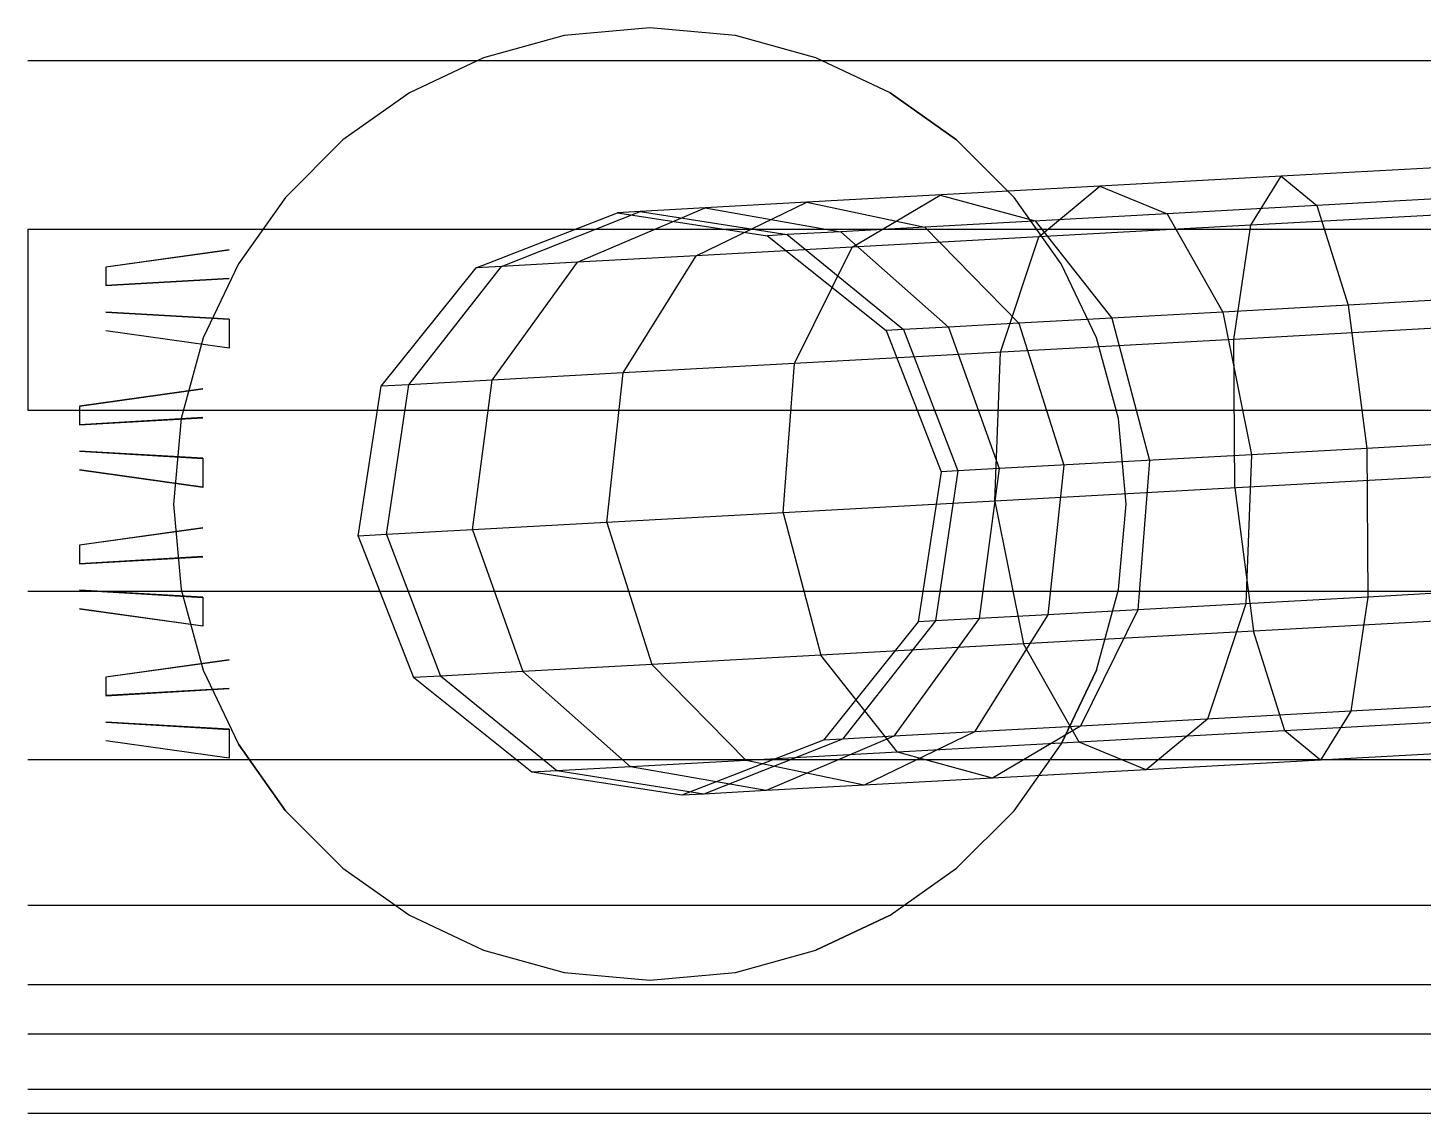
# Model space of a CAD drawing. Extents: x 11992 to 29481, y -6727 to 6811.
# Drawn here: x 14100.07 to 14133.38, y 1465.04 to 1490.97 of the extents above; entities that cross this region are included whole.
import ezdxf

# ---------------------------------------------------------------- set-up
doc = ezdxf.new("R2010")
doc.units = 0
doc.header["$MEASUREMENT"] = 0
doc.layers.get('0').update_dxf_attribs({"color": 8, "linetype": 'CONTINUOUS'})

msp = doc.modelspace()

# ---------------------------------------------------------------- linework, layer by layer
for p, q in [((14114.914, 1490.965, -1031.954), (14112.87, 1490.782, -1031.954)), ((14114.914, 1490.965, -1231.954), (14112.87, 1490.782, -1231.954)), ((14116.958, 1490.782, -1031.954), (14114.914, 1490.965, -1031.954)), ((14116.958, 1490.782, -1231.954), (14114.914, 1490.965, -1231.954)), ((14114.914, 1490.965, -1031.954), (14114.914, 1490.965, -1231.954)), ((14112.87, 1490.782, -1031.954), (14110.947, 1490.253, -1031.954)), ((14112.87, 1490.782, -1231.954), (14110.947, 1490.253, -1231.954)), ((14112.87, 1490.782, -1031.954), (14112.87, 1490.782, -1231.954)), ((14118.88, 1490.253, -1031.954), (14116.958, 1490.782, -1031.954)), ((14118.88, 1490.253, -1231.954), (14116.958, 1490.782, -1231.954)), ((14116.958, 1490.782, -1031.954), (14116.958, 1490.782, -1231.954)), ((14100.067, 1490.183, -1225.491), (14194.068, 1490.183, -1225.491)), ((14100.067, 1490.183, -1254.412), (14194.068, 1490.183, -1254.412)), ((14110.947, 1490.253, -1031.954), (14109.176, 1489.411, -1031.954)), ((14110.947, 1490.253, -1231.954), (14109.176, 1489.411, -1231.954)), ((14110.947, 1490.253, -1031.954), (14110.947, 1490.253, -1231.954)), ((14120.651, 1489.411, -1031.954), (14118.88, 1490.253, -1031.954)), ((14120.651, 1489.411, -1231.954), (14118.88, 1490.253, -1231.954)), ((14118.88, 1490.253, -1031.954), (14118.88, 1490.253, -1231.954)), ((14109.176, 1489.411, -1031.954), (14107.588, 1488.288, -1031.954)), ((14109.176, 1489.411, -1231.954), (14107.588, 1488.288, -1231.954)), ((14109.176, 1489.411, -1031.954), (14109.176, 1489.411, -1231.954)), ((14122.239, 1488.288, -1031.954), (14120.651, 1489.411, -1031.954)), ((14120.651, 1489.411, -1231.954), (14122.239, 1488.288, -1231.954)), ((14120.651, 1489.411, -1031.954), (14120.651, 1489.411, -1231.954)), ((14107.588, 1488.288, -1031.954), (14106.217, 1486.917, -1031.954)), ((14106.217, 1486.917, -1231.954), (14107.588, 1488.288, -1231.954)), ((14107.588, 1488.288, -1031.954), (14107.588, 1488.288, -1231.954)), ((14123.611, 1486.917, -1031.954), (14122.239, 1488.288, -1031.954)), ((14123.611, 1486.917, -1231.954), (14122.239, 1488.288, -1231.954)), ((14122.239, 1488.288, -1031.954), (14122.239, 1488.288, -1231.954)), ((14134.672, 1487.679, -1687.258), (14129.986, 1487.421, -1686.717)), ((14129.986, 1487.421, -1686.717), (14125.661, 1487.183, -1685.167)), ((14129.262, 1486.251, -1690.092), (14129.986, 1487.421, -1686.717)), ((14129.986, 1487.421, -1686.717), (14130.837, 1486.723, -1683.24)), ((14125.661, 1487.183, -1685.167), (14118.661, 1486.798, -1679.547)), ((14119.743, 1485.727, -1685.438), (14121.845, 1486.973, -1682.736)), ((14121.845, 1486.973, -1682.736), (14124.114, 1486.353, -1679.952)), ((14124.203, 1485.972, -1688.279), (14125.661, 1487.183, -1685.167)), ((14125.661, 1487.183, -1685.167), (14127.268, 1486.526, -1681.961)), ((14106.217, 1486.917, -1031.954), (14105.094, 1485.329, -1031.954)), ((14106.217, 1486.917, -1231.954), (14105.094, 1485.329, -1231.954)), ((14106.217, 1486.917, -1031.954), (14106.217, 1486.917, -1231.954)), ((14113.188, 1485.366, -1677.248), (14116.233, 1486.664, -1675.725)), ((14116.233, 1486.664, -1675.725), (14114.686, 1486.579, -1671.393)), ((14116.025, 1485.522, -1681.714), (14118.661, 1486.798, -1679.547)), ((14118.661, 1486.798, -1679.547), (14116.233, 1486.664, -1675.725)), ((14116.233, 1486.664, -1675.725), (14119.475, 1486.097, -1674.157)), ((14118.661, 1486.798, -1679.547), (14121.481, 1486.208, -1677.315)), ((14124.734, 1485.329, -1031.954), (14123.611, 1486.917, -1031.954)), ((14124.734, 1485.329, -1231.954), (14123.611, 1486.917, -1231.954)), ((14123.611, 1486.917, -1031.954), (14123.611, 1486.917, -1231.954)), ((14130.837, 1486.723, -1683.24), (14127.268, 1486.526, -1681.961)), ((14134.917, 1486.948, -1683.712), (14130.837, 1486.723, -1683.24)), ((14130.837, 1486.723, -1683.24), (14131.586, 1484.343, -1680.595)), ((14110.769, 1485.233, -1247.599), (14114.145, 1486.549, -1247.599)), ((14110.769, 1485.233, -1666.898), (14114.145, 1486.549, -1666.7)), ((14111.378, 1485.266, -1672.181), (14114.686, 1486.579, -1671.393)), ((14114.686, 1486.579, -1671.393), (14114.145, 1486.549, -1666.7)), ((14114.145, 1486.549, -1247.599), (14117.727, 1486.001, -1247.599)), ((14114.145, 1486.549, -1666.7), (14117.727, 1486.001, -1666.496)), ((14114.145, 1486.549, -1666.7), (14114.145, 1486.549, -1247.599)), ((14114.686, 1486.579, -1671.393), (14118.198, 1486.027, -1670.582)), ((14127.268, 1486.526, -1681.961), (14121.481, 1486.208, -1677.315)), ((14124.114, 1486.353, -1679.952), (14125.943, 1484.032, -1677.834)), ((14127.268, 1486.526, -1681.961), (14128.592, 1484.178, -1679.522)), ((14134.536, 1486.541, -1690.701), (14129.262, 1486.251, -1690.092)), ((14100.067, 1486.156, -1223.823), (14100.067, 1481.834, -1256.649)), ((14100.067, 1486.156, -1223.823), (14100.067, 1486.156, -1256.08)), ((14100.067, 1486.156, -1256.08), (14194.068, 1486.156, -1256.08)), ((14100.067, 1486.156, -1223.823), (14194.068, 1486.156, -1223.823)), ((14118.198, 1486.027, -1670.582), (14117.727, 1486.001, -1666.496)), ((14117.727, 1486.001, -1666.496), (14120.555, 1483.736, -1666.341)), ((14117.727, 1486.001, -1666.496), (14117.727, 1486.001, -1247.599)), ((14117.727, 1486.001, -1247.599), (14120.555, 1483.736, -1247.599)), ((14119.475, 1486.097, -1674.157), (14118.198, 1486.027, -1670.582)), ((14118.198, 1486.027, -1670.582), (14120.973, 1483.759, -1669.965)), ((14121.481, 1486.208, -1677.315), (14119.475, 1486.097, -1674.157)), ((14119.475, 1486.097, -1674.157), (14122.044, 1483.818, -1672.963)), ((14124.203, 1485.972, -1688.279), (14119.743, 1485.727, -1685.438)), ((14121.481, 1486.208, -1677.315), (14123.729, 1483.911, -1675.616)), ((14123.284, 1483.218, -1690.464), (14124.203, 1485.972, -1688.279)), ((14129.262, 1486.251, -1690.092), (14124.203, 1485.972, -1688.279)), ((14128.858, 1483.525, -1692.461), (14129.262, 1486.251, -1690.092)), ((14104.872, 1485.665, -1047.879), (14101.931, 1485.252, -1047.71)), ((14104.872, 1485.665, -1053.038), (14101.931, 1485.252, -1052.87)), ((14104.872, 1485.665, -1058.553), (14101.931, 1485.252, -1058.384)), ((14104.872, 1485.665, -1063.712), (14101.931, 1485.252, -1063.544)), ((14104.872, 1485.665, -1069.196), (14101.931, 1485.252, -1069.028)), ((14104.872, 1485.665, -1074.356), (14101.931, 1485.252, -1074.188)), ((14104.872, 1485.665, -1079.87), (14101.931, 1485.252, -1079.702)), ((14104.872, 1485.665, -1085.03), (14101.931, 1485.252, -1084.862)), ((14104.872, 1485.665, -1090.373), (14101.931, 1485.252, -1090.205)), ((14104.872, 1485.665, -1095.533), (14101.931, 1485.252, -1095.365)), ((14104.872, 1485.659, -1046.906), (14101.931, 1485.249, -1047.079)), ((14104.872, 1485.659, -1052.066), (14101.931, 1485.249, -1052.239)), ((14104.872, 1485.659, -1057.58), (14101.931, 1485.249, -1057.753)), ((14104.872, 1485.659, -1062.74), (14101.931, 1485.249, -1062.913)), ((14104.872, 1485.659, -1068.224), (14101.931, 1485.249, -1068.397)), ((14104.872, 1485.659, -1073.384), (14101.931, 1485.249, -1073.557)), ((14104.872, 1485.659, -1078.898), (14101.931, 1485.249, -1079.071)), ((14104.872, 1485.659, -1084.058), (14101.931, 1485.249, -1084.231)), ((14104.872, 1485.659, -1089.401), (14101.931, 1485.249, -1089.574)), ((14104.872, 1485.659, -1094.561), (14101.931, 1485.249, -1094.734)), ((14119.743, 1485.727, -1685.438), (14116.025, 1485.522, -1681.714)), ((14118.373, 1482.948, -1687.335), (14119.743, 1485.727, -1685.438)), ((14105.094, 1485.329, -1031.954), (14104.252, 1483.558, -1031.954)), ((14105.094, 1485.329, -1231.954), (14104.252, 1483.558, -1231.954)), ((14105.094, 1485.329, -1031.954), (14105.094, 1485.329, -1231.954)), ((14111.155, 1482.551, -1678.317), (14113.188, 1485.366, -1677.248)), ((14113.188, 1485.366, -1677.248), (14111.378, 1485.266, -1672.181)), ((14116.025, 1485.522, -1681.714), (14113.188, 1485.366, -1677.248)), ((14114.279, 1482.723, -1683.236), (14116.025, 1485.522, -1681.714)), ((14125.576, 1483.558, -1031.954), (14124.734, 1485.329, -1031.954)), ((14125.576, 1483.558, -1231.954), (14124.734, 1485.329, -1231.954)), ((14124.734, 1485.329, -1031.954), (14124.734, 1485.329, -1231.954)), ((14101.931, 1485.249, -1047.079), (14101.931, 1484.809, -1048.159)), ((14101.931, 1485.249, -1052.239), (14101.931, 1484.809, -1053.319)), ((14101.931, 1485.249, -1057.753), (14101.931, 1484.809, -1058.833)), ((14101.931, 1485.249, -1062.913), (14101.931, 1484.809, -1063.993)), ((14101.931, 1485.249, -1068.397), (14101.931, 1484.809, -1069.477)), ((14101.931, 1485.249, -1073.557), (14101.931, 1484.809, -1074.637)), ((14101.931, 1485.249, -1079.071), (14101.931, 1484.809, -1080.151)), ((14101.931, 1485.249, -1084.231), (14101.931, 1484.809, -1085.311)), ((14101.931, 1485.249, -1089.574), (14101.931, 1484.809, -1090.654)), ((14101.931, 1485.249, -1094.734), (14101.931, 1484.809, -1095.814)), ((14104.872, 1484.982, -1048.57), (14101.931, 1484.809, -1048.159)), ((14104.872, 1484.982, -1053.73), (14101.931, 1484.809, -1053.319)), ((14104.872, 1484.982, -1059.244), (14101.931, 1484.809, -1058.833)), ((14104.872, 1484.982, -1064.404), (14101.931, 1484.809, -1063.993)), ((14104.872, 1484.982, -1069.888), (14101.931, 1484.809, -1069.477)), ((14104.872, 1484.982, -1075.048), (14101.931, 1484.809, -1074.637)), ((14104.872, 1484.982, -1080.562), (14101.931, 1484.809, -1080.151)), ((14104.872, 1484.982, -1085.721), (14101.931, 1484.809, -1085.311)), ((14104.872, 1484.982, -1091.065), (14101.931, 1484.809, -1090.654)), ((14104.872, 1484.982, -1096.224), (14101.931, 1484.809, -1095.814)), ((14104.872, 1484.968, -1046.223), (14101.931, 1484.8, -1046.636)), ((14104.872, 1484.968, -1051.383), (14101.931, 1484.8, -1051.795)), ((14104.872, 1484.968, -1056.897), (14101.931, 1484.8, -1057.31)), ((14104.872, 1484.968, -1062.057), (14101.931, 1484.8, -1062.469)), ((14104.872, 1484.968, -1067.541), (14101.931, 1484.8, -1067.953)), ((14104.872, 1484.968, -1072.7), (14101.931, 1484.8, -1073.113)), ((14104.872, 1484.968, -1078.215), (14101.931, 1484.8, -1078.627)), ((14104.872, 1484.968, -1083.374), (14101.931, 1484.8, -1083.787)), ((14104.872, 1484.968, -1088.718), (14101.931, 1484.8, -1089.13)), ((14104.872, 1484.968, -1093.877), (14101.931, 1484.8, -1094.29)), ((14108.504, 1482.405, -1247.599), (14110.769, 1485.233, -1247.599)), ((14108.504, 1482.404, -1667.037), (14110.769, 1485.233, -1666.898)), ((14109.161, 1482.441, -1672.734), (14111.378, 1485.266, -1672.181)), ((14111.378, 1485.266, -1672.181), (14110.769, 1485.233, -1666.898)), ((14110.769, 1485.233, -1666.898), (14110.769, 1485.233, -1247.599)), ((14131.586, 1484.343, -1680.595), (14128.592, 1484.178, -1679.522)), ((14135.205, 1484.542, -1681.013), (14131.586, 1484.343, -1680.595)), ((14131.586, 1484.343, -1680.595), (14132.033, 1480.919, -1679.488)), ((14104.872, 1484.009, -1048.576), (14101.931, 1484.178, -1048.163)), ((14104.872, 1484.009, -1053.735), (14101.931, 1484.178, -1053.323)), ((14104.872, 1484.009, -1059.25), (14101.931, 1484.178, -1058.837)), ((14104.872, 1484.009, -1064.409), (14101.931, 1484.178, -1063.997)), ((14104.872, 1484.009, -1069.894), (14101.931, 1484.178, -1069.481)), ((14104.872, 1484.009, -1075.053), (14101.931, 1484.178, -1074.64)), ((14104.872, 1484.009, -1080.567), (14101.931, 1484.178, -1080.155)), ((14104.872, 1484.009, -1085.727), (14101.931, 1484.178, -1085.314)), ((14104.872, 1484.009, -1091.07), (14101.931, 1484.178, -1090.658)), ((14104.872, 1484.009, -1096.23), (14101.931, 1484.178, -1095.817)), ((14104.872, 1483.996, -1046.229), (14101.931, 1484.169, -1046.639)), ((14104.872, 1483.996, -1051.388), (14101.931, 1484.169, -1051.799)), ((14104.872, 1483.996, -1056.903), (14101.931, 1484.169, -1057.313)), ((14104.872, 1483.996, -1062.062), (14101.931, 1484.169, -1062.473)), ((14104.872, 1483.996, -1067.546), (14101.931, 1484.169, -1067.957)), ((14104.872, 1483.996, -1072.706), (14101.931, 1484.169, -1073.117)), ((14104.872, 1483.996, -1078.22), (14101.931, 1484.169, -1078.631)), ((14104.872, 1483.996, -1083.38), (14101.931, 1484.169, -1083.791)), ((14104.872, 1483.996, -1088.723), (14101.931, 1484.169, -1089.134)), ((14104.872, 1483.996, -1093.883), (14101.931, 1484.169, -1094.294)), ((14104.872, 1484.009, -1048.576), (14104.872, 1483.318, -1047.892)), ((14104.872, 1484.009, -1059.25), (14104.872, 1483.318, -1058.566)), ((14104.872, 1484.009, -1064.409), (14104.872, 1483.318, -1063.726)), ((14104.872, 1484.009, -1080.567), (14104.872, 1483.318, -1079.884)), ((14125.943, 1484.032, -1677.834), (14123.729, 1483.911, -1675.616)), ((14128.592, 1484.178, -1679.522), (14125.943, 1484.032, -1677.834)), ((14125.943, 1484.032, -1677.834), (14126.842, 1480.633, -1676.948)), ((14128.592, 1484.178, -1679.522), (14129.28, 1480.768, -1678.501)), ((14104.872, 1483.318, -1047.892), (14101.931, 1483.729, -1047.719)), ((14104.872, 1483.318, -1053.052), (14101.931, 1483.729, -1052.879)), ((14104.872, 1483.318, -1058.566), (14101.931, 1483.729, -1058.393)), ((14104.872, 1483.318, -1079.884), (14101.931, 1483.729, -1079.711)), ((14104.872, 1483.318, -1090.387), (14101.931, 1483.729, -1090.214)), ((14104.872, 1483.318, -1063.726), (14101.931, 1483.728, -1063.553)), ((14104.872, 1483.318, -1069.21), (14101.931, 1483.728, -1069.037)), ((14104.872, 1483.318, -1074.37), (14101.931, 1483.728, -1074.197)), ((14104.872, 1483.318, -1085.044), (14101.931, 1483.728, -1084.871)), ((14104.872, 1483.318, -1095.547), (14101.931, 1483.728, -1095.374)), ((14104.872, 1483.312, -1046.92), (14101.931, 1483.725, -1047.088)), ((14104.872, 1483.312, -1052.08), (14101.931, 1483.725, -1052.248)), ((14104.872, 1483.312, -1057.594), (14101.931, 1483.725, -1057.762)), ((14104.872, 1483.312, -1062.754), (14101.931, 1483.725, -1062.922)), ((14104.872, 1483.312, -1068.238), (14101.931, 1483.725, -1068.406)), ((14104.872, 1483.312, -1073.398), (14101.931, 1483.725, -1073.566)), ((14104.872, 1483.312, -1078.912), (14101.931, 1483.725, -1079.08)), ((14104.872, 1483.312, -1084.072), (14101.931, 1483.725, -1084.24)), ((14104.872, 1483.312, -1089.415), (14101.931, 1483.725, -1089.583)), ((14104.872, 1483.312, -1094.574), (14101.931, 1483.725, -1094.743)), ((14120.973, 1483.759, -1669.965), (14120.555, 1483.736, -1666.341)), ((14120.555, 1483.736, -1666.341), (14121.872, 1480.36, -1666.276)), ((14120.555, 1483.736, -1666.341), (14120.555, 1483.736, -1247.599)), ((14120.555, 1483.736, -1247.599), (14121.872, 1480.36, -1247.599)), ((14122.044, 1483.818, -1672.963), (14120.973, 1483.759, -1669.965)), ((14120.973, 1483.759, -1669.965), (14122.267, 1480.381, -1669.707)), ((14123.729, 1483.911, -1675.616), (14122.044, 1483.818, -1672.963)), ((14122.044, 1483.818, -1672.963), (14123.252, 1480.436, -1672.464)), ((14123.729, 1483.911, -1675.616), (14124.803, 1480.521, -1674.906)), ((14134.546, 1483.839, -1693.119), (14128.858, 1483.525, -1692.461)), ((14104.252, 1483.558, -1031.954), (14103.724, 1481.635, -1031.954)), ((14104.252, 1483.558, -1231.954), (14103.724, 1481.635, -1231.954)), ((14104.252, 1483.558, -1031.954), (14104.252, 1483.558, -1231.954)), ((14104.872, 1483.318, -1053.052), (14104.872, 1483.312, -1052.08)), ((14104.872, 1483.318, -1069.21), (14104.872, 1483.312, -1068.238)), ((14104.872, 1483.318, -1074.37), (14104.872, 1483.312, -1073.398)), ((14104.872, 1483.318, -1085.044), (14104.872, 1483.312, -1084.072)), ((14104.872, 1483.318, -1090.387), (14104.872, 1483.312, -1089.415)), ((14104.872, 1483.318, -1095.547), (14104.872, 1483.312, -1094.574)), ((14128.858, 1483.525, -1692.461), (14118.373, 1482.948, -1687.335)), ((14126.104, 1481.635, -1031.954), (14125.576, 1483.558, -1031.954)), ((14126.104, 1481.635, -1231.954), (14125.576, 1483.558, -1231.954)), ((14125.576, 1483.558, -1031.954), (14125.576, 1483.558, -1231.954)), ((14128.884, 1479.975, -1693.191), (14128.858, 1483.525, -1692.461)), ((14123.15, 1479.659, -1691.137), (14123.284, 1483.218, -1690.464)), ((14114.279, 1482.723, -1683.236), (14111.155, 1482.551, -1678.317)), ((14113.891, 1479.15, -1683.704), (14114.279, 1482.723, -1683.236)), ((14118.373, 1482.948, -1687.335), (14114.279, 1482.723, -1683.236)), ((14118.1, 1479.381, -1687.919), (14118.373, 1482.948, -1687.335)), ((14104.241, 1482.341, -1047.879), (14101.3, 1481.928, -1047.71)), ((14104.241, 1482.341, -1053.038), (14101.3, 1481.928, -1052.87)), ((14104.241, 1482.341, -1058.553), (14101.3, 1481.928, -1058.384)), ((14104.241, 1482.341, -1063.712), (14101.3, 1481.928, -1063.544)), ((14104.241, 1482.341, -1069.196), (14101.3, 1481.928, -1069.028)), ((14104.241, 1482.341, -1074.356), (14101.3, 1481.928, -1074.188)), ((14104.241, 1482.341, -1079.87), (14101.3, 1481.928, -1079.702)), ((14104.241, 1482.341, -1085.03), (14101.3, 1481.928, -1084.862)), ((14104.241, 1482.341, -1090.373), (14101.3, 1481.928, -1090.205)), ((14104.241, 1482.341, -1095.533), (14101.3, 1481.928, -1095.365)), ((14104.241, 1482.335, -1046.906), (14101.3, 1481.924, -1047.079)), ((14104.241, 1482.335, -1052.066), (14101.3, 1481.924, -1052.239)), ((14104.241, 1482.335, -1057.58), (14101.3, 1481.924, -1057.753)), ((14104.241, 1482.335, -1062.74), (14101.3, 1481.924, -1062.913)), ((14104.241, 1482.335, -1068.224), (14101.3, 1481.924, -1068.397)), ((14104.241, 1482.335, -1073.384), (14101.3, 1481.924, -1073.557)), ((14104.241, 1482.335, -1078.898), (14101.3, 1481.924, -1079.071)), ((14104.241, 1482.335, -1084.058), (14101.3, 1481.924, -1084.231)), ((14104.241, 1482.335, -1089.401), (14101.3, 1481.924, -1089.574)), ((14104.241, 1482.335, -1094.561), (14101.3, 1481.924, -1094.734)), ((14107.956, 1478.823, -1247.599), (14108.504, 1482.405, -1247.599)), ((14107.956, 1478.823, -1667.08), (14108.504, 1482.404, -1667.037)), ((14109.161, 1482.441, -1672.734), (14108.504, 1482.404, -1667.037)), ((14108.504, 1482.404, -1667.037), (14108.504, 1482.405, -1247.599)), ((14108.627, 1478.86, -1672.904), (14109.161, 1482.441, -1672.734)), ((14111.155, 1482.551, -1678.317), (14109.161, 1482.441, -1672.734)), ((14110.679, 1478.973, -1678.646), (14111.155, 1482.551, -1678.317)), ((14100.067, 1481.834, -1223.254), (14194.068, 1481.834, -1223.254)), ((14100.067, 1481.834, -1256.649), (14194.068, 1481.834, -1256.649)), ((14101.3, 1481.924, -1047.079), (14101.3, 1481.484, -1048.159)), ((14101.3, 1481.924, -1052.239), (14101.3, 1481.484, -1053.319)), ((14101.3, 1481.924, -1057.753), (14101.3, 1481.484, -1058.833)), ((14101.3, 1481.924, -1062.913), (14101.3, 1481.484, -1063.993)), ((14101.3, 1481.924, -1068.397), (14101.3, 1481.484, -1069.477)), ((14101.3, 1481.924, -1073.557), (14101.3, 1481.484, -1074.637)), ((14101.3, 1481.924, -1079.071), (14101.3, 1481.484, -1080.151)), ((14101.3, 1481.924, -1084.231), (14101.3, 1481.484, -1085.311)), ((14101.3, 1481.924, -1089.574), (14101.3, 1481.484, -1090.654)), ((14101.3, 1481.924, -1094.734), (14101.3, 1481.484, -1095.814)), ((14104.241, 1481.657, -1048.57), (14101.3, 1481.484, -1048.159)), ((14104.241, 1481.657, -1053.73), (14101.3, 1481.484, -1053.319)), ((14104.241, 1481.657, -1059.244), (14101.3, 1481.484, -1058.833)), ((14104.241, 1481.657, -1064.404), (14101.3, 1481.484, -1063.993)), ((14104.241, 1481.657, -1069.888), (14101.3, 1481.484, -1069.477)), ((14104.241, 1481.657, -1075.048), (14101.3, 1481.484, -1074.637)), ((14104.241, 1481.657, -1080.562), (14101.3, 1481.484, -1080.151)), ((14104.241, 1481.657, -1085.721), (14101.3, 1481.484, -1085.311)), ((14104.241, 1481.657, -1091.065), (14101.3, 1481.484, -1090.654)), ((14104.241, 1481.657, -1096.224), (14101.3, 1481.484, -1095.814)), ((14104.241, 1481.643, -1046.223), (14101.3, 1481.476, -1046.636)), ((14104.241, 1481.643, -1051.383), (14101.3, 1481.476, -1051.795)), ((14104.241, 1481.643, -1056.897), (14101.3, 1481.476, -1057.31)), ((14104.241, 1481.643, -1062.057), (14101.3, 1481.476, -1062.469)), ((14104.241, 1481.643, -1067.541), (14101.3, 1481.476, -1067.953)), ((14104.241, 1481.643, -1072.7), (14101.3, 1481.476, -1073.113)), ((14104.241, 1481.643, -1078.215), (14101.3, 1481.476, -1078.627)), ((14104.241, 1481.643, -1083.374), (14101.3, 1481.476, -1083.787)), ((14104.241, 1481.643, -1088.718), (14101.3, 1481.476, -1089.13)), ((14104.241, 1481.643, -1093.877), (14101.3, 1481.476, -1094.29)), ((14103.724, 1481.635, -1031.954), (14103.54, 1479.591, -1031.954)), ((14103.724, 1481.635, -1231.954), (14103.54, 1479.591, -1231.954)), ((14103.724, 1481.635, -1031.954), (14103.724, 1481.635, -1231.954)), ((14126.288, 1479.591, -1031.954), (14126.104, 1481.635, -1031.954)), ((14126.288, 1479.591, -1231.954), (14126.104, 1481.635, -1231.954)), ((14126.104, 1481.635, -1031.954), (14126.104, 1481.635, -1231.954)), ((14135.459, 1481.108, -1679.884), (14132.033, 1480.919, -1679.488)), ((14104.241, 1480.685, -1048.576), (14101.3, 1480.853, -1048.163)), ((14104.241, 1480.685, -1053.735), (14101.3, 1480.853, -1053.323)), ((14104.241, 1480.685, -1059.25), (14101.3, 1480.853, -1058.837)), ((14104.241, 1480.685, -1064.409), (14101.3, 1480.853, -1063.997)), ((14104.241, 1480.685, -1069.894), (14101.3, 1480.853, -1069.481)), ((14104.241, 1480.685, -1075.053), (14101.3, 1480.853, -1074.64)), ((14104.241, 1480.685, -1080.567), (14101.3, 1480.853, -1080.155)), ((14104.241, 1480.685, -1085.727), (14101.3, 1480.853, -1085.314)), ((14104.241, 1480.685, -1091.07), (14101.3, 1480.853, -1090.658)), ((14104.241, 1480.685, -1096.23), (14101.3, 1480.853, -1095.817)), ((14104.241, 1480.671, -1046.229), (14101.3, 1480.844, -1046.639)), ((14104.241, 1480.671, -1051.388), (14101.3, 1480.844, -1051.799)), ((14104.241, 1480.671, -1056.903), (14101.3, 1480.844, -1057.313)), ((14104.241, 1480.671, -1062.062), (14101.3, 1480.844, -1062.473)), ((14104.241, 1480.671, -1067.546), (14101.3, 1480.844, -1067.957)), ((14104.241, 1480.671, -1072.706), (14101.3, 1480.844, -1073.117)), ((14104.241, 1480.671, -1078.22), (14101.3, 1480.844, -1078.631)), ((14104.241, 1480.671, -1083.38), (14101.3, 1480.844, -1083.791)), ((14104.241, 1480.671, -1088.723), (14101.3, 1480.844, -1089.134)), ((14104.241, 1480.671, -1093.883), (14101.3, 1480.844, -1094.294)), ((14104.241, 1480.685, -1048.576), (14104.241, 1479.994, -1047.892)), ((14104.241, 1480.685, -1059.25), (14104.241, 1479.994, -1058.566)), ((14104.241, 1480.685, -1064.409), (14104.241, 1479.994, -1063.726)), ((14104.241, 1480.685, -1080.567), (14104.241, 1479.994, -1079.884)), ((14129.28, 1480.768, -1678.501), (14123.252, 1480.436, -1672.464)), ((14126.842, 1480.633, -1676.948), (14126.569, 1477.067, -1677.532)), ((14129.28, 1480.768, -1678.501), (14129.146, 1477.209, -1679.174)), ((14132.033, 1480.919, -1679.488), (14129.28, 1480.768, -1678.501)), ((14132.033, 1480.919, -1679.488), (14132.058, 1477.369, -1680.217)), ((14104.241, 1479.994, -1047.892), (14101.3, 1480.404, -1047.719)), ((14104.241, 1479.994, -1053.052), (14101.3, 1480.404, -1052.879)), ((14104.241, 1479.994, -1058.566), (14101.3, 1480.404, -1058.393)), ((14104.241, 1479.994, -1063.726), (14101.3, 1480.404, -1063.553)), ((14104.241, 1479.994, -1069.21), (14101.3, 1480.404, -1069.037)), ((14104.241, 1479.994, -1074.37), (14101.3, 1480.404, -1074.197)), ((14104.241, 1479.994, -1079.884), (14101.3, 1480.404, -1079.711)), ((14104.241, 1479.994, -1085.044), (14101.3, 1480.404, -1084.871)), ((14104.241, 1479.994, -1090.387), (14101.3, 1480.404, -1090.214)), ((14104.241, 1479.994, -1095.547), (14101.3, 1480.404, -1095.374)), ((14104.241, 1479.988, -1046.92), (14101.3, 1480.401, -1047.088)), ((14104.241, 1479.988, -1052.08), (14101.3, 1480.401, -1052.248)), ((14104.241, 1479.988, -1057.594), (14101.3, 1480.401, -1057.762)), ((14104.241, 1479.988, -1062.754), (14101.3, 1480.401, -1062.922)), ((14104.241, 1479.988, -1068.238), (14101.3, 1480.401, -1068.406)), ((14104.241, 1479.988, -1073.398), (14101.3, 1480.401, -1073.566)), ((14104.241, 1479.988, -1078.912), (14101.3, 1480.401, -1079.08)), ((14104.241, 1479.988, -1084.072), (14101.3, 1480.401, -1084.24)), ((14104.241, 1479.988, -1089.415), (14101.3, 1480.401, -1089.583)), ((14104.241, 1479.988, -1094.574), (14101.3, 1480.401, -1094.743)), ((14121.872, 1480.36, -1666.276), (14121.324, 1476.778, -1666.319)), ((14121.872, 1480.36, -1247.599), (14121.324, 1476.778, -1247.599)), ((14122.267, 1480.381, -1669.707), (14121.734, 1476.801, -1669.877)), ((14122.267, 1480.381, -1669.707), (14121.872, 1480.36, -1666.276)), ((14121.872, 1480.36, -1666.276), (14121.872, 1480.36, -1247.599)), ((14123.252, 1480.436, -1672.464), (14122.267, 1480.381, -1669.707)), ((14123.252, 1480.436, -1672.464), (14122.775, 1476.858, -1672.793)), ((14134.699, 1480.295, -1693.863), (14123.15, 1479.659, -1691.137)), ((14124.803, 1480.521, -1674.906), (14124.415, 1476.948, -1675.374)), ((14104.241, 1479.994, -1053.052), (14104.241, 1479.988, -1052.08)), ((14104.241, 1479.994, -1069.21), (14104.241, 1479.988, -1068.238)), ((14104.241, 1479.994, -1074.37), (14104.241, 1479.988, -1073.398)), ((14104.241, 1479.994, -1085.044), (14104.241, 1479.988, -1084.072)), ((14104.241, 1479.994, -1090.387), (14104.241, 1479.988, -1089.415)), ((14104.241, 1479.994, -1095.547), (14104.241, 1479.988, -1094.574)), ((14128.884, 1479.975, -1693.191), (14129.33, 1476.551, -1692.084)), ((14123.15, 1479.659, -1691.137), (14118.1, 1479.381, -1687.919)), ((14123.15, 1479.659, -1691.137), (14123.838, 1476.249, -1690.116)), ((14103.54, 1479.591, -1031.954), (14103.724, 1477.547, -1031.954)), ((14103.54, 1479.591, -1231.954), (14103.724, 1477.547, -1231.954)), ((14103.54, 1479.591, -1031.954), (14103.54, 1479.591, -1231.954)), ((14118.1, 1479.381, -1687.919), (14110.679, 1478.973, -1678.646)), ((14118.1, 1479.381, -1687.919), (14118.999, 1475.982, -1687.033)), ((14126.104, 1477.547, -1031.954), (14126.288, 1479.591, -1031.954)), ((14126.104, 1477.547, -1231.954), (14126.288, 1479.591, -1231.954)), ((14126.288, 1479.591, -1031.954), (14126.288, 1479.591, -1231.954)), ((14104.241, 1479.022, -1047.879), (14101.3, 1478.61, -1047.71)), ((14104.241, 1479.022, -1053.038), (14101.3, 1478.61, -1052.87)), ((14104.241, 1479.022, -1058.553), (14101.3, 1478.61, -1058.384)), ((14104.241, 1479.022, -1063.712), (14101.3, 1478.61, -1063.544)), ((14104.241, 1479.022, -1069.196), (14101.3, 1478.61, -1069.028)), ((14104.241, 1479.022, -1074.356), (14101.3, 1478.61, -1074.188)), ((14104.241, 1479.022, -1079.87), (14101.3, 1478.61, -1079.702)), ((14104.241, 1479.022, -1085.03), (14101.3, 1478.61, -1084.862)), ((14104.241, 1479.022, -1090.373), (14101.3, 1478.61, -1090.205)), ((14104.241, 1479.022, -1095.533), (14101.3, 1478.61, -1095.365)), ((14104.241, 1479.017, -1046.906), (14101.3, 1478.606, -1047.079)), ((14104.241, 1479.017, -1052.066), (14101.3, 1478.606, -1052.239)), ((14104.241, 1479.017, -1057.58), (14101.3, 1478.606, -1057.753)), ((14104.241, 1479.017, -1062.74), (14101.3, 1478.606, -1062.913)), ((14104.241, 1479.017, -1068.224), (14101.3, 1478.606, -1068.397)), ((14104.241, 1479.017, -1073.384), (14101.3, 1478.606, -1073.557)), ((14104.241, 1479.017, -1078.898), (14101.3, 1478.606, -1079.071)), ((14104.241, 1479.017, -1084.058), (14101.3, 1478.606, -1084.231)), ((14104.241, 1479.017, -1089.401), (14101.3, 1478.606, -1089.574)), ((14104.241, 1479.017, -1094.561), (14101.3, 1478.606, -1094.734)), ((14110.679, 1478.973, -1678.646), (14108.627, 1478.86, -1672.904)), ((14110.679, 1478.973, -1678.646), (14111.887, 1475.591, -1678.147)), ((14113.891, 1479.15, -1683.704), (14114.965, 1475.76, -1682.994)), ((14108.627, 1478.86, -1672.904), (14107.956, 1478.823, -1667.08)), ((14107.956, 1478.823, -1247.599), (14109.273, 1475.447, -1247.599)), ((14107.956, 1478.823, -1667.08), (14109.273, 1475.447, -1667.015)), ((14107.956, 1478.823, -1667.08), (14107.956, 1478.823, -1247.599)), ((14108.627, 1478.86, -1672.904), (14109.921, 1475.483, -1672.646)), ((14101.3, 1478.606, -1047.079), (14101.3, 1478.166, -1048.159)), ((14101.3, 1478.606, -1052.239), (14101.3, 1478.166, -1053.319)), ((14101.3, 1478.606, -1057.753), (14101.3, 1478.166, -1058.833)), ((14101.3, 1478.606, -1062.913), (14101.3, 1478.166, -1063.993)), ((14101.3, 1478.606, -1068.397), (14101.3, 1478.166, -1069.477)), ((14101.3, 1478.606, -1073.557), (14101.3, 1478.166, -1074.637)), ((14101.3, 1478.606, -1079.071), (14101.3, 1478.166, -1080.151)), ((14101.3, 1478.606, -1084.231), (14101.3, 1478.166, -1085.311)), ((14101.3, 1478.606, -1089.574), (14101.3, 1478.166, -1090.654)), ((14101.3, 1478.606, -1094.734), (14101.3, 1478.166, -1095.814)), ((14104.241, 1478.339, -1048.57), (14101.3, 1478.166, -1048.159)), ((14104.241, 1478.339, -1053.73), (14101.3, 1478.166, -1053.319)), ((14104.241, 1478.339, -1059.244), (14101.3, 1478.166, -1058.833)), ((14104.241, 1478.339, -1064.404), (14101.3, 1478.166, -1063.993)), ((14104.241, 1478.339, -1069.888), (14101.3, 1478.166, -1069.477)), ((14104.241, 1478.339, -1075.048), (14101.3, 1478.166, -1074.637)), ((14104.241, 1478.339, -1080.562), (14101.3, 1478.166, -1080.151)), ((14104.241, 1478.339, -1085.721), (14101.3, 1478.166, -1085.311)), ((14104.241, 1478.339, -1091.065), (14101.3, 1478.166, -1090.654)), ((14104.241, 1478.339, -1096.224), (14101.3, 1478.166, -1095.814)), ((14104.241, 1478.325, -1046.223), (14101.3, 1478.157, -1046.636)), ((14104.241, 1478.325, -1051.383), (14101.3, 1478.157, -1051.795)), ((14104.241, 1478.325, -1056.897), (14101.3, 1478.157, -1057.31)), ((14104.241, 1478.325, -1062.057), (14101.3, 1478.157, -1062.469)), ((14104.241, 1478.325, -1067.541), (14101.3, 1478.157, -1067.953)), ((14104.241, 1478.325, -1072.7), (14101.3, 1478.157, -1073.113)), ((14104.241, 1478.325, -1078.215), (14101.3, 1478.157, -1078.627)), ((14104.241, 1478.325, -1083.374), (14101.3, 1478.157, -1083.787)), ((14104.241, 1478.325, -1088.718), (14101.3, 1478.157, -1089.13)), ((14104.241, 1478.325, -1093.877), (14101.3, 1478.157, -1094.29)), ((14100.067, 1477.513, -1223.823), (14194.068, 1477.513, -1223.823)), ((14100.067, 1477.513, -1256.08), (14194.068, 1477.513, -1256.08)), ((14104.241, 1477.367, -1048.576), (14101.3, 1477.535, -1048.163)), ((14104.241, 1477.367, -1053.735), (14101.3, 1477.535, -1053.323)), ((14104.241, 1477.367, -1059.25), (14101.3, 1477.535, -1058.837)), ((14104.241, 1477.367, -1064.409), (14101.3, 1477.535, -1063.997)), ((14104.241, 1477.367, -1069.894), (14101.3, 1477.535, -1069.481)), ((14104.241, 1477.367, -1075.053), (14101.3, 1477.535, -1074.64)), ((14104.241, 1477.367, -1080.567), (14101.3, 1477.535, -1080.155)), ((14104.241, 1477.367, -1085.727), (14101.3, 1477.535, -1085.314)), ((14104.241, 1477.367, -1091.07), (14101.3, 1477.535, -1090.658)), ((14104.241, 1477.367, -1096.23), (14101.3, 1477.535, -1095.817)), ((14104.241, 1477.353, -1046.229), (14101.3, 1477.526, -1046.639)), ((14104.241, 1477.353, -1051.388), (14101.3, 1477.526, -1051.799)), ((14104.241, 1477.353, -1056.903), (14101.3, 1477.526, -1057.313)), ((14104.241, 1477.353, -1062.062), (14101.3, 1477.526, -1062.473)), ((14104.241, 1477.353, -1067.546), (14101.3, 1477.526, -1067.957)), ((14104.241, 1477.353, -1072.706), (14101.3, 1477.526, -1073.117)), ((14104.241, 1477.353, -1078.22), (14101.3, 1477.526, -1078.631)), ((14104.241, 1477.353, -1083.38), (14101.3, 1477.526, -1083.791)), ((14104.241, 1477.353, -1088.723), (14101.3, 1477.526, -1089.134)), ((14104.241, 1477.353, -1093.883), (14101.3, 1477.526, -1094.294)), ((14103.724, 1477.547, -1031.954), (14104.252, 1475.625, -1031.954)), ((14103.724, 1477.547, -1231.954), (14104.252, 1475.625, -1231.954)), ((14103.724, 1477.547, -1031.954), (14103.724, 1477.547, -1231.954)), ((14104.241, 1477.367, -1048.576), (14104.241, 1476.675, -1047.892)), ((14104.241, 1477.367, -1053.735), (14104.241, 1476.675, -1053.052)), ((14104.241, 1477.367, -1059.25), (14104.241, 1476.675, -1058.566)), ((14104.241, 1477.367, -1064.409), (14104.241, 1476.675, -1063.726)), ((14104.241, 1477.367, -1080.567), (14104.241, 1476.675, -1079.884)), ((14104.241, 1477.367, -1096.23), (14104.241, 1476.675, -1095.547)), ((14125.576, 1475.625, -1031.954), (14126.104, 1477.547, -1031.954)), ((14125.576, 1475.625, -1231.954), (14126.104, 1477.547, -1231.954)), ((14126.104, 1477.547, -1031.954), (14126.104, 1477.547, -1231.954)), ((14132.058, 1477.369, -1680.217), (14129.146, 1477.209, -1679.174)), ((14132.058, 1477.369, -1680.217), (14131.654, 1474.644, -1682.587)), ((14135.611, 1477.565, -1680.628), (14132.058, 1477.369, -1680.217)), ((14104.241, 1476.675, -1047.892), (14101.3, 1477.086, -1047.719)), ((14104.241, 1476.675, -1053.052), (14101.3, 1477.086, -1052.879)), ((14104.241, 1476.675, -1058.566), (14101.3, 1477.086, -1058.393)), ((14104.241, 1476.675, -1063.726), (14101.3, 1477.086, -1063.553)), ((14104.241, 1476.675, -1069.21), (14101.3, 1477.086, -1069.037)), ((14104.241, 1476.675, -1074.37), (14101.3, 1477.086, -1074.197)), ((14104.241, 1476.675, -1079.884), (14101.3, 1477.086, -1079.711)), ((14104.241, 1476.675, -1085.044), (14101.3, 1477.086, -1084.871)), ((14104.241, 1476.675, -1090.387), (14101.3, 1477.086, -1090.214)), ((14104.241, 1476.675, -1095.547), (14101.3, 1477.086, -1095.374)), ((14104.241, 1476.67, -1046.92), (14101.3, 1477.082, -1047.088)), ((14104.241, 1476.67, -1052.08), (14101.3, 1477.082, -1052.248)), ((14104.241, 1476.67, -1057.594), (14101.3, 1477.082, -1057.762)), ((14104.241, 1476.67, -1062.754), (14101.3, 1477.082, -1062.922)), ((14104.241, 1476.67, -1068.238), (14101.3, 1477.082, -1068.406)), ((14104.241, 1476.67, -1073.398), (14101.3, 1477.082, -1073.566)), ((14104.241, 1476.67, -1078.912), (14101.3, 1477.082, -1079.08)), ((14104.241, 1476.67, -1084.072), (14101.3, 1477.082, -1084.24)), ((14104.241, 1476.67, -1089.415), (14101.3, 1477.082, -1089.583)), ((14104.241, 1476.67, -1094.574), (14101.3, 1477.082, -1094.743)), ((14126.569, 1477.067, -1677.532), (14124.415, 1476.948, -1675.374)), ((14126.569, 1477.067, -1677.532), (14125.199, 1474.288, -1679.429)), ((14129.146, 1477.209, -1679.174), (14126.569, 1477.067, -1677.532)), ((14129.146, 1477.209, -1679.174), (14128.227, 1474.455, -1681.359)), ((14104.241, 1476.675, -1069.21), (14104.241, 1476.67, -1068.238)), ((14104.241, 1476.675, -1074.37), (14104.241, 1476.67, -1073.398)), ((14104.241, 1476.675, -1085.044), (14104.241, 1476.67, -1084.072)), ((14104.241, 1476.675, -1090.387), (14104.241, 1476.67, -1089.415)), ((14121.324, 1476.778, -1666.319), (14119.058, 1473.95, -1666.458)), ((14121.324, 1476.778, -1247.599), (14119.058, 1473.95, -1247.599)), ((14121.734, 1476.801, -1669.877), (14119.516, 1473.975, -1670.43)), ((14122.775, 1476.858, -1672.793), (14120.742, 1474.043, -1673.862)), ((14121.734, 1476.801, -1669.877), (14121.324, 1476.778, -1666.319)), ((14121.324, 1476.778, -1666.319), (14121.324, 1476.778, -1247.599)), ((14122.775, 1476.858, -1672.793), (14121.734, 1476.801, -1669.877)), ((14124.415, 1476.948, -1675.374), (14122.669, 1474.149, -1676.895)), ((14124.415, 1476.948, -1675.374), (14122.775, 1476.858, -1672.793)), ((14134.953, 1476.861, -1692.734), (14123.838, 1476.249, -1690.116)), ((14130.08, 1474.171, -1689.438), (14129.33, 1476.551, -1692.084)), ((14118.999, 1475.982, -1687.033), (14114.965, 1475.76, -1682.994)), ((14123.838, 1476.249, -1690.116), (14118.999, 1475.982, -1687.033)), ((14120.828, 1473.662, -1684.915), (14118.999, 1475.982, -1687.033)), ((14125.163, 1473.901, -1687.676), (14123.838, 1476.249, -1690.116)), ((14104.872, 1475.871, -1047.879), (14101.931, 1475.458, -1047.71)), ((14104.872, 1475.871, -1053.038), (14101.931, 1475.458, -1052.87)), ((14104.872, 1475.871, -1058.553), (14101.931, 1475.458, -1058.384)), ((14104.872, 1475.871, -1063.712), (14101.931, 1475.458, -1063.544)), ((14104.872, 1475.871, -1069.196), (14101.931, 1475.458, -1069.028)), ((14104.872, 1475.871, -1074.356), (14101.931, 1475.458, -1074.188)), ((14104.872, 1475.871, -1079.87), (14101.931, 1475.458, -1079.702)), ((14104.872, 1475.871, -1085.03), (14101.931, 1475.458, -1084.862)), ((14104.872, 1475.871, -1090.373), (14101.931, 1475.458, -1090.205)), ((14104.872, 1475.871, -1095.533), (14101.931, 1475.458, -1095.365)), ((14104.872, 1475.865, -1046.906), (14101.931, 1475.454, -1047.079)), ((14104.872, 1475.865, -1052.066), (14101.931, 1475.454, -1052.239)), ((14104.872, 1475.865, -1057.58), (14101.931, 1475.454, -1057.753)), ((14104.872, 1475.865, -1062.74), (14101.931, 1475.454, -1062.913)), ((14104.872, 1475.865, -1068.224), (14101.931, 1475.454, -1068.397)), ((14104.872, 1475.865, -1073.384), (14101.931, 1475.454, -1073.557)), ((14104.872, 1475.865, -1078.898), (14101.931, 1475.454, -1079.071)), ((14104.872, 1475.865, -1084.058), (14101.931, 1475.454, -1084.231)), ((14104.872, 1475.865, -1089.401), (14101.931, 1475.454, -1089.574)), ((14104.872, 1475.865, -1094.561), (14101.931, 1475.454, -1094.734)), ((14114.965, 1475.76, -1682.994), (14111.887, 1475.591, -1678.147)), ((14117.213, 1473.463, -1681.295), (14114.965, 1475.76, -1682.994)), ((14101.931, 1475.454, -1047.079), (14101.931, 1475.014, -1048.159)), ((14101.931, 1475.454, -1052.239), (14101.931, 1475.014, -1053.319)), ((14101.931, 1475.454, -1057.753), (14101.931, 1475.014, -1058.833)), ((14101.931, 1475.454, -1062.913), (14101.931, 1475.014, -1063.993)), ((14101.931, 1475.454, -1068.397), (14101.931, 1475.014, -1069.477)), ((14101.931, 1475.454, -1073.557), (14101.931, 1475.014, -1074.637)), ((14101.931, 1475.454, -1079.071), (14101.931, 1475.014, -1080.151)), ((14101.931, 1475.454, -1084.231), (14101.931, 1475.014, -1085.311)), ((14101.931, 1475.454, -1089.574), (14101.931, 1475.014, -1090.654)), ((14101.931, 1475.454, -1094.734), (14101.931, 1475.014, -1095.814)), ((14104.252, 1475.625, -1031.954), (14105.094, 1473.853, -1031.954)), ((14104.252, 1475.625, -1231.954), (14105.094, 1473.853, -1231.954)), ((14104.252, 1475.625, -1031.954), (14104.252, 1475.625, -1231.954)), ((14109.921, 1475.483, -1672.646), (14109.273, 1475.447, -1667.015)), ((14112.101, 1473.182, -1247.599), (14109.273, 1475.447, -1247.599)), ((14112.101, 1473.182, -1666.86), (14109.273, 1475.447, -1667.015)), ((14109.273, 1475.447, -1667.015), (14109.273, 1475.447, -1247.599)), ((14111.887, 1475.591, -1678.147), (14109.921, 1475.483, -1672.646)), ((14112.696, 1473.214, -1672.029), (14109.921, 1475.483, -1672.646)), ((14114.455, 1473.311, -1676.953), (14111.887, 1475.591, -1678.147)), ((14124.734, 1473.853, -1031.954), (14125.576, 1475.625, -1031.954)), ((14125.576, 1475.625, -1231.954), (14124.734, 1473.853, -1231.954)), ((14125.576, 1475.625, -1031.954), (14125.576, 1475.625, -1231.954)), ((14104.872, 1475.187, -1048.57), (14101.931, 1475.014, -1048.159)), ((14104.872, 1475.187, -1053.73), (14101.931, 1475.014, -1053.319)), ((14104.872, 1475.187, -1059.244), (14101.931, 1475.014, -1058.833)), ((14104.872, 1475.187, -1064.404), (14101.931, 1475.014, -1063.993)), ((14104.872, 1475.187, -1069.888), (14101.931, 1475.014, -1069.477)), ((14104.872, 1475.187, -1075.048), (14101.931, 1475.014, -1074.637)), ((14104.872, 1475.187, -1080.562), (14101.931, 1475.014, -1080.151)), ((14104.872, 1475.187, -1085.721), (14101.931, 1475.014, -1085.311)), ((14104.872, 1475.187, -1091.065), (14101.931, 1475.014, -1090.654)), ((14104.872, 1475.187, -1096.224), (14101.931, 1475.014, -1095.814)), ((14104.872, 1475.173, -1046.223), (14101.931, 1475.005, -1046.636)), ((14104.872, 1475.173, -1051.383), (14101.931, 1475.005, -1051.795)), ((14104.872, 1475.173, -1056.897), (14101.931, 1475.005, -1057.31)), ((14104.872, 1475.173, -1062.057), (14101.931, 1475.005, -1062.469)), ((14104.872, 1475.173, -1067.541), (14101.931, 1475.005, -1067.953)), ((14104.872, 1475.173, -1072.7), (14101.931, 1475.005, -1073.113)), ((14104.872, 1475.173, -1078.215), (14101.931, 1475.005, -1078.627)), ((14104.872, 1475.173, -1083.374), (14101.931, 1475.005, -1083.787)), ((14104.872, 1475.173, -1088.718), (14101.931, 1475.005, -1089.13)), ((14104.872, 1475.173, -1093.877), (14101.931, 1475.005, -1094.29)), ((14146.089, 1475.053, -1687.676), (14125.163, 1473.901, -1687.676)), ((14131.654, 1474.644, -1682.587), (14125.199, 1474.288, -1679.429)), ((14131.654, 1474.644, -1682.587), (14130.931, 1473.473, -1685.962)), ((14135.621, 1474.862, -1683.045), (14131.654, 1474.644, -1682.587)), ((14104.872, 1474.215, -1048.576), (14101.931, 1474.383, -1048.163)), ((14104.872, 1474.215, -1053.735), (14101.931, 1474.383, -1053.323)), ((14104.872, 1474.215, -1059.25), (14101.931, 1474.383, -1058.837)), ((14104.872, 1474.215, -1064.409), (14101.931, 1474.383, -1063.997)), ((14104.872, 1474.215, -1069.894), (14101.931, 1474.383, -1069.481)), ((14104.872, 1474.215, -1075.053), (14101.931, 1474.383, -1074.64)), ((14104.872, 1474.215, -1080.567), (14101.931, 1474.383, -1080.155)), ((14104.872, 1474.215, -1085.727), (14101.931, 1474.383, -1085.314)), ((14104.872, 1474.215, -1091.07), (14101.931, 1474.383, -1090.658)), ((14104.872, 1474.215, -1096.23), (14101.931, 1474.383, -1095.817)), ((14104.872, 1474.201, -1046.229), (14101.931, 1474.374, -1046.639)), ((14104.872, 1474.201, -1051.388), (14101.931, 1474.374, -1051.799)), ((14104.872, 1474.201, -1056.903), (14101.931, 1474.374, -1057.313)), ((14104.872, 1474.201, -1062.062), (14101.931, 1474.374, -1062.473)), ((14104.872, 1474.201, -1067.546), (14101.931, 1474.374, -1067.957)), ((14104.872, 1474.201, -1072.706), (14101.931, 1474.374, -1073.117)), ((14104.872, 1474.201, -1078.22), (14101.931, 1474.374, -1078.631)), ((14104.872, 1474.201, -1083.38), (14101.931, 1474.374, -1083.791)), ((14104.872, 1474.201, -1088.723), (14101.931, 1474.374, -1089.134)), ((14104.872, 1474.201, -1093.883), (14101.931, 1474.374, -1094.294)), ((14128.227, 1474.455, -1681.359), (14126.769, 1473.244, -1684.471)), ((14104.872, 1474.215, -1048.576), (14104.872, 1473.524, -1047.892)), ((14104.872, 1474.215, -1053.735), (14104.872, 1473.524, -1053.052)), ((14104.872, 1474.215, -1059.25), (14104.872, 1473.524, -1058.566)), ((14104.872, 1474.215, -1064.409), (14104.872, 1473.524, -1063.726)), ((14104.872, 1474.215, -1085.727), (14104.872, 1473.524, -1085.044)), ((14104.872, 1474.215, -1091.07), (14104.872, 1473.524, -1090.387)), ((14104.872, 1474.215, -1096.23), (14104.872, 1473.524, -1095.547)), ((14119.516, 1473.975, -1670.43), (14116.208, 1472.663, -1671.217)), ((14120.742, 1474.043, -1673.862), (14117.697, 1472.745, -1675.385)), ((14119.516, 1473.975, -1670.43), (14119.058, 1473.95, -1666.458)), ((14120.742, 1474.043, -1673.862), (14119.516, 1473.975, -1670.43)), ((14122.669, 1474.149, -1676.895), (14120.033, 1472.873, -1679.063)), ((14122.669, 1474.149, -1676.895), (14120.742, 1474.043, -1673.862)), ((14125.199, 1474.288, -1679.429), (14122.669, 1474.149, -1676.895)), ((14125.199, 1474.288, -1679.429), (14123.097, 1473.042, -1682.131)), ((14130.931, 1473.473, -1685.962), (14130.08, 1474.171, -1689.438)), ((14104.872, 1473.524, -1047.892), (14101.931, 1473.934, -1047.719)), ((14104.872, 1473.524, -1053.052), (14101.931, 1473.934, -1052.879)), ((14104.872, 1473.524, -1058.566), (14101.931, 1473.934, -1058.393)), ((14104.872, 1473.524, -1063.726), (14101.931, 1473.934, -1063.553)), ((14104.872, 1473.524, -1069.21), (14101.931, 1473.934, -1069.037)), ((14104.872, 1473.524, -1074.37), (14101.931, 1473.934, -1074.197)), ((14104.872, 1473.524, -1079.884), (14101.931, 1473.934, -1079.711)), ((14104.872, 1473.524, -1085.044), (14101.931, 1473.934, -1084.871)), ((14104.872, 1473.524, -1090.387), (14101.931, 1473.934, -1090.214)), ((14104.872, 1473.524, -1095.547), (14101.931, 1473.934, -1095.374)), ((14104.872, 1473.518, -1046.92), (14101.931, 1473.931, -1047.088)), ((14104.872, 1473.518, -1052.08), (14101.931, 1473.931, -1052.248)), ((14104.872, 1473.518, -1057.594), (14101.931, 1473.931, -1057.762)), ((14104.872, 1473.518, -1062.754), (14101.931, 1473.931, -1062.922)), ((14104.872, 1473.518, -1068.238), (14101.931, 1473.931, -1068.406)), ((14104.872, 1473.518, -1073.398), (14101.931, 1473.931, -1073.566)), ((14104.872, 1473.518, -1078.912), (14101.931, 1473.931, -1079.08)), ((14104.872, 1473.518, -1084.072), (14101.931, 1473.931, -1084.24)), ((14104.872, 1473.518, -1089.415), (14101.931, 1473.931, -1089.583)), ((14104.872, 1473.518, -1094.574), (14101.931, 1473.931, -1094.743)), ((14105.094, 1473.853, -1031.954), (14106.217, 1472.266, -1031.954)), ((14106.217, 1472.266, -1231.954), (14105.094, 1473.853, -1231.954)), ((14105.094, 1473.853, -1031.954), (14105.094, 1473.853, -1231.954)), ((14119.058, 1473.95, -1247.599), (14115.682, 1472.634, -1247.599)), ((14119.058, 1473.95, -1666.458), (14115.682, 1472.634, -1666.656)), ((14120.828, 1473.662, -1684.915), (14117.213, 1473.463, -1681.295)), ((14119.058, 1473.95, -1666.458), (14119.058, 1473.95, -1247.599)), ((14125.163, 1473.901, -1687.676), (14120.828, 1473.662, -1684.915)), ((14123.097, 1473.042, -1682.131), (14120.828, 1473.662, -1684.915)), ((14123.611, 1472.266, -1031.954), (14124.734, 1473.853, -1031.954)), ((14123.611, 1472.266, -1231.954), (14124.734, 1473.853, -1231.954)), ((14124.734, 1473.853, -1031.954), (14124.734, 1473.853, -1231.954)), ((14126.769, 1473.244, -1684.471), (14125.163, 1473.901, -1687.676)), ((14135.485, 1473.724, -1686.488), (14130.931, 1473.473, -1685.962)), ((14100.067, 1473.486, -1254.412), (14194.068, 1473.486, -1254.412)), ((14100.067, 1473.486, -1225.491), (14194.068, 1473.486, -1225.491)), ((14104.872, 1473.524, -1069.21), (14104.872, 1473.518, -1068.238)), ((14104.872, 1473.524, -1074.37), (14104.872, 1473.518, -1073.398)), ((14104.872, 1473.524, -1079.884), (14104.872, 1473.518, -1078.912)), ((14114.455, 1473.311, -1676.953), (14112.696, 1473.214, -1672.029)), ((14117.213, 1473.463, -1681.295), (14114.455, 1473.311, -1676.953)), ((14117.697, 1472.745, -1675.385), (14114.455, 1473.311, -1676.953)), ((14120.033, 1472.873, -1679.063), (14117.213, 1473.463, -1681.295)), ((14130.931, 1473.473, -1685.962), (14126.769, 1473.244, -1684.471)), ((14112.696, 1473.214, -1672.029), (14112.101, 1473.182, -1666.86)), ((14115.682, 1472.634, -1247.599), (14112.101, 1473.182, -1247.599)), ((14115.682, 1472.634, -1666.656), (14112.101, 1473.182, -1666.86)), ((14112.101, 1473.182, -1666.86), (14112.101, 1473.182, -1247.599)), ((14116.208, 1472.663, -1671.217), (14112.696, 1473.214, -1672.029)), ((14123.097, 1473.042, -1682.131), (14120.033, 1472.873, -1679.063)), ((14126.769, 1473.244, -1684.471), (14123.097, 1473.042, -1682.131)), ((14116.208, 1472.663, -1671.217), (14115.682, 1472.634, -1666.656)), ((14115.682, 1472.634, -1666.656), (14115.682, 1472.634, -1247.599)), ((14117.697, 1472.745, -1675.385), (14116.208, 1472.663, -1671.217)), ((14120.033, 1472.873, -1679.063), (14117.697, 1472.745, -1675.385)), ((14106.217, 1472.266, -1031.954), (14107.588, 1470.894, -1031.954)), ((14106.217, 1472.266, -1231.954), (14107.588, 1470.894, -1231.954)), ((14106.217, 1472.266, -1031.954), (14106.217, 1472.266, -1231.954)), ((14123.611, 1472.266, -1031.954), (14122.239, 1470.894, -1031.954)), ((14122.239, 1470.894, -1231.954), (14123.611, 1472.266, -1231.954)), ((14123.611, 1472.266, -1031.954), (14123.611, 1472.266, -1231.954)), ((14107.588, 1470.894, -1031.954), (14109.176, 1469.771, -1031.954)), ((14107.588, 1470.894, -1231.954), (14109.176, 1469.771, -1231.954)), ((14107.588, 1470.894, -1031.954), (14107.588, 1470.894, -1231.954)), ((14120.651, 1469.771, -1031.954), (14122.239, 1470.894, -1031.954)), ((14120.651, 1469.771, -1231.954), (14122.239, 1470.894, -1231.954)), ((14122.239, 1470.894, -1031.954), (14122.239, 1470.894, -1231.954)), ((14100.067, 1470.006, -1251.742), (14194.068, 1470.006, -1251.742)), ((14100.067, 1470.006, -1228.161), (14194.068, 1470.006, -1228.161)), ((14109.176, 1469.771, -1031.954), (14110.947, 1468.93, -1031.954)), ((14109.176, 1469.771, -1231.954), (14110.947, 1468.93, -1231.954)), ((14109.176, 1469.771, -1031.954), (14109.176, 1469.771, -1231.954)), ((14118.88, 1468.93, -1031.954), (14120.651, 1469.771, -1031.954)), ((14120.651, 1469.771, -1231.954), (14118.88, 1468.93, -1231.954)), ((14120.651, 1469.771, -1031.954), (14120.651, 1469.771, -1231.954)), ((14110.947, 1468.93, -1031.954), (14112.87, 1468.401, -1031.954)), ((14110.947, 1468.93, -1231.954), (14112.87, 1468.401, -1231.954)), ((14110.947, 1468.93, -1031.954), (14110.947, 1468.93, -1231.954)), ((14116.958, 1468.401, -1031.954), (14118.88, 1468.93, -1031.954)), ((14116.958, 1468.401, -1231.954), (14118.88, 1468.93, -1231.954)), ((14118.88, 1468.93, -1031.954), (14118.88, 1468.93, -1231.954)), ((14112.87, 1468.401, -1031.954), (14114.914, 1468.218, -1031.954)), ((14112.87, 1468.401, -1231.954), (14114.914, 1468.218, -1231.954)), ((14112.87, 1468.401, -1031.954), (14112.87, 1468.401, -1231.954)), ((14114.914, 1468.218, -1031.954), (14116.958, 1468.401, -1031.954)), ((14114.914, 1468.218, -1231.954), (14116.958, 1468.401, -1231.954)), ((14116.958, 1468.401, -1031.954), (14116.958, 1468.401, -1231.954)), ((14100.067, 1468.114, -1229.884), (14194.068, 1468.114, -1229.884)), ((14100.067, 1468.114, -1250.018), (14194.068, 1468.114, -1250.018)), ((14114.914, 1468.218, -1031.954), (14114.914, 1468.218, -1231.954)), ((14100.067, 1466.938, -1231.787), (14194.068, 1466.938, -1231.787)), ((14100.067, 1466.938, -1248.115), (14194.068, 1466.938, -1248.115)), ((14100.067, 1465.611, -1235.621), (14194.068, 1465.611, -1235.621)), ((14100.067, 1465.611, -1244.282), (14194.068, 1465.611, -1244.282)), ((14100.067, 1465.041, -1239.951), (14194.068, 1465.041, -1239.951))]:
    msp.add_line(p, q)

doc.saveas('drawing.dxf')
